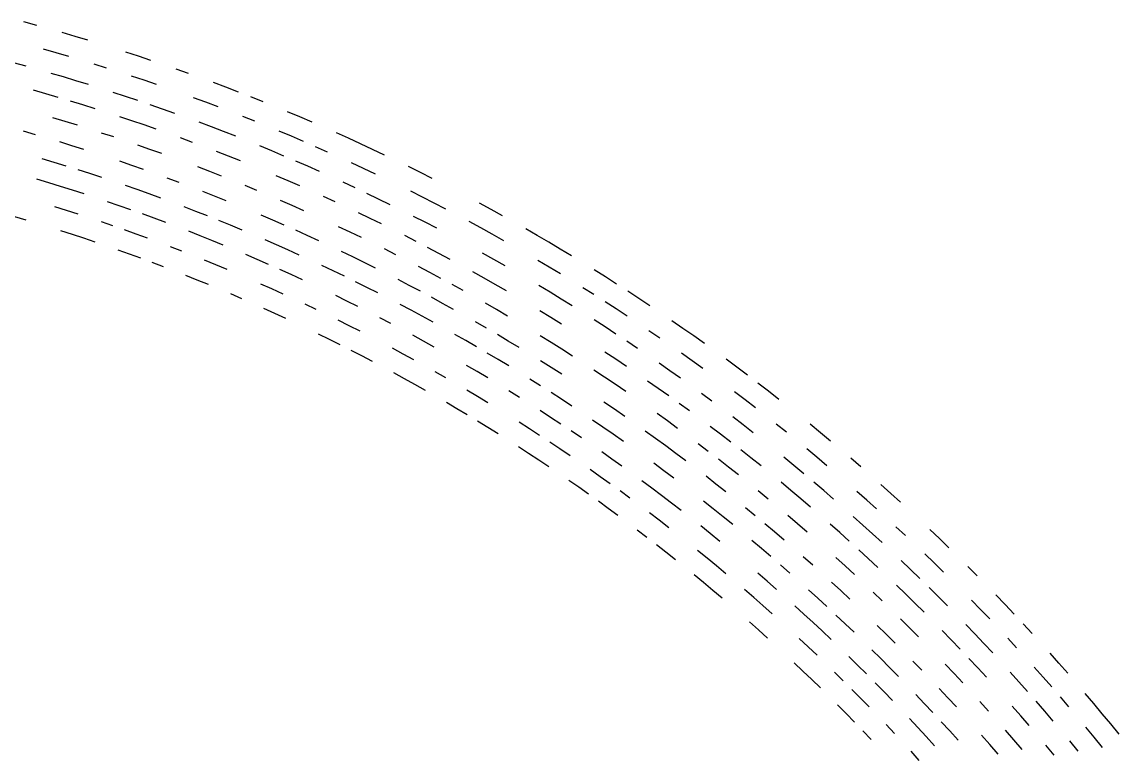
# Model space of a CAD drawing. Header units: metres. Extents: x -298 to 300, y -298 to 299.
# Drawn here: x 77.8 to 233.3, y 185.2 to 289 of the extents above; entities that cross this region are included whole.
import ezdxf

# ---------------------------------------------------------------- set-up
doc = ezdxf.new("R2010")
doc.units = ezdxf.units.M

msp = doc.modelspace()

# ---------------------------------------------------------------- linework, layer by layer
for p, q in [((79.91607, 288.53027, -692.8203), (78.100945, 289.0238, -692.8203)), ((85.34258, 286.98157, -692.8203), (83.53698, 287.50916, -692.8203)), ((87.14483, 286.44257, -692.8203), (85.34258, 286.98157, -692.8203)), ((82.67864, 284.64417, -692.8203), (80.88775, 285.1551, -692.8203)), ((84.4663, 284.12195, -692.8203), (82.67864, 284.64417, -692.8203)), ((94.319145, 284.17377, -692.8203), (92.53094, 284.75787, -692.8203)), ((78.39385, 282.74524, -692.8203), (76.615166, 283.22925, -692.8203)), ((89.809135, 282.48816, -692.8203), (88.03161, 283.04395, -692.8203)), ((96.10369, 283.57843, -692.8203), (94.319145, 284.17377, -692.8203)), ((83.711296, 281.22632, -692.8203), (81.94195, 281.74377, -692.8203)), ((101.43444, 281.72534, -692.8203), (99.66143, 282.3542, -692.8203)), ((85.47729, 280.69775, -692.8203), (83.711296, 281.22632, -692.8203)), ((87.23998, 280.15808, -692.8203), (85.47729, 280.69775, -692.8203)), ((95.120415, 280.7539, -692.8203), (93.35363, 281.34308, -692.8203)), ((96.88348, 280.15356, -692.8203), (95.120415, 280.7539, -692.8203)), ((106.729485, 279.77197, -692.8203), (104.96856, 280.4342, -692.8203)), ((81.21221, 278.8413, -692.8203), (79.45794, 279.34314, -692.8203)), ((82.96331, 278.32855, -692.8203), (81.21221, 278.8413, -692.8203)), ((92.50738, 278.47278, -692.8203), (90.75512, 279.0456, -692.8203)), ((94.256035, 277.88904, -692.8203), (92.50738, 278.47278, -692.8203)), ((108.48626, 279.0987, -692.8203), (106.729485, 279.77197, -692.8203)), ((111.98699, 277.71912, -692.8203), (110.23876, 278.41443, -692.8203)), ((86.45568, 277.26996, -692.8203), (84.711174, 277.8047, -692.8203)), ((88.19683, 276.72424, -692.8203), (86.45568, 277.26996, -692.8203)), ((97.74218, 276.68848, -692.8203), (96.00097, 277.2942, -692.8203)), ((103.89727, 277.64185, -692.8203), (102.14971, 278.28625, -692.8203)), ((105.64068, 276.98633, -692.8203), (103.89727, 277.64185, -692.8203)), ((83.94305, 274.91223, -692.8203), (82.21343, 275.43127, -692.8203)), ((93.39941, 275.02148, -692.8203), (91.668755, 275.59998, -692.8203)), ((99.47961, 276.07178, -692.8203), (97.74218, 276.68848, -692.8203)), ((110.84594, 274.95447, -692.8203), (109.115105, 275.6427, -692.8203)), ((117.20495, 275.56738, -692.8203), (115.470146, 276.29553, -692.8203)), ((118.93517, 274.82837, -692.8203), (117.20495, 275.56738, -692.8203)), ((85.669426, 274.38232, -692.8203), (83.94305, 274.91223, -692.8203)), ((95.126335, 274.43213, -692.8203), (93.39941, 275.02148, -692.8203)), ((96.8496, 273.8319, -692.8203), (95.126335, 274.43213, -692.8203)), ((104.668144, 274.15637, -692.8203), (102.94262, 274.8058, -692.8203)), ((106.38958, 273.49622, -692.8203), (104.668144, 274.15637, -692.8203)), ((79.7467, 273.03815, -692.8203), (78.02892, 273.53082, -692.8203)), ((90.82824, 272.72766, -692.8203), (89.112114, 273.29004, -692.8203)), ((101.99633, 271.96655, -692.8203), (100.28466, 272.59912, -692.8203)), ((108.106804, 272.82526, -692.8203), (106.38958, 273.49622, -692.8203)), ((116.01208, 272.82477, -692.8203), (114.29449, 273.54553, -692.8203)), ((117.72515, 272.09326, -692.8203), (116.01208, 272.82477, -692.8203)), ((124.09765, 272.54614, -692.8203), (122.381584, 273.31775, -692.8203)), ((125.80883, 271.76385, -692.8203), (124.09765, 272.54614, -692.8203)), ((84.881035, 271.49536, -692.8203), (83.172844, 272.0204, -692.8203)), ((86.58593, 270.9596, -692.8203), (84.881035, 271.49536, -692.8203)), ((95.95507, 270.976, -692.8203), (94.24981, 271.57068, -692.8203)), ((97.65661, 270.37067, -692.8203), (95.95507, 270.976, -692.8203)), ((107.10717, 270.0044, -692.8203), (105.40771, 270.6692, -692.8203)), ((113.2329, 270.7478, -692.8203), (111.52856, 271.451, -692.8203)), ((114.93285, 270.0338, -692.8203), (113.2329, 270.7478, -692.8203)), ((121.13738, 270.59802, -692.8203), (119.433586, 271.351, -692.8203)), ((127.51513, 270.97083, -692.8203), (125.80883, 271.76385, -692.8203)), ((129.21635, 270.167, -692.8203), (127.51513, 270.97083, -692.8203)), ((82.40038, 269.12915, -692.8203), (80.707085, 269.6386, -692.8203)), ((84.09045, 268.60907, -692.8203), (82.40038, 269.12915, -692.8203)), ((93.37115, 268.70984, -692.8203), (91.68017, 269.28833, -692.8203)), ((108.80248, 269.32898, -692.8203), (107.10717, 270.0044, -692.8203)), ((118.319084, 268.57397, -692.8203), (116.62823, 269.3092, -692.8203)), ((126.2199, 268.2749, -692.8203), (124.53057, 269.05994, -692.8203)), ((87.460686, 267.537, -692.8203), (85.777275, 268.07837, -692.8203)), ((89.14074, 266.98517, -692.8203), (87.460686, 267.537, -692.8203)), ((95.058464, 268.12085, -692.8203), (93.37115, 268.70984, -692.8203)), ((104.42394, 267.8427, -692.8203), (102.73809, 268.49066, -692.8203)), ((106.105705, 267.1842, -692.8203), (104.42394, 267.8427, -692.8203)), ((120.0053, 267.82806, -692.8203), (118.319084, 268.57397, -692.8203)), ((127.90429, 267.47937, -692.8203), (126.2199, 268.2749, -692.8203)), ((134.28941, 267.6917, -692.8203), (132.60362, 268.52747, -692.8203)), ((135.97002, 266.8454, -692.8203), (134.28941, 267.6917, -692.8203)), ((81.625786, 266.23853, -692.8203), (79.950676, 266.74316, -692.8203)), ((83.29772, 265.7234, -692.8203), (81.625786, 266.23853, -692.8203)), ((100.09789, 266.29016, -692.8203), (98.42193, 266.91095, -692.8203)), ((115.54052, 266.52112, -692.8203), (113.86266, 267.23895, -692.8203)), ((117.21386, 265.79272, -692.8203), (115.54052, 266.52112, -692.8203)), ((125.03545, 265.52698, -692.8203), (123.36352, 266.30457, -692.8203)), ((84.96636, 265.1977, -692.8203), (83.29772, 265.7234, -692.8203)), ((86.63177, 264.6615, -692.8203), (84.96636, 265.1977, -692.8203)), ((94.15966, 265.26636, -692.8203), (92.49029, 265.8498, -692.8203)), ((95.82537, 264.67236, -692.8203), (94.15966, 265.26636, -692.8203)), ((97.4873, 264.068, -692.8203), (95.82537, 264.67236, -692.8203)), ((105.102104, 264.36487, -692.8203), (103.43804, 265.0171, -692.8203)), ((106.76202, 263.70215, -692.8203), (105.102104, 264.36487, -692.8203)), ((111.12585, 265.1454, -692.8203), (109.45672, 265.83557, -692.8203)), ((128.36449, 263.94043, -692.8203), (126.702446, 264.73895, -692.8203)), ((134.59093, 264.19153, -692.8203), (132.92705, 265.02917, -692.8203)), ((84.15331, 262.3177, -692.8203), (82.5028, 262.83832, -692.8203)), ((91.60729, 262.99042, -692.8203), (89.95226, 263.55786, -692.8203)), ((93.25872, 262.41254, -692.8203), (91.60729, 262.99042, -692.8203)), ((102.450066, 262.19226, -692.8203), (100.799736, 262.82788, -692.8203)), ((116.106804, 263.01233, -692.8203), (114.45092, 263.73376, -692.8203)), ((117.75811, 262.2804, -692.8203), (116.106804, 263.01233, -692.8203)), ((122.20611, 263.54468, -692.8203), (120.546745, 264.30444, -692.8203)), ((130.02147, 263.13147, -692.8203), (128.36449, 263.94043, -692.8203)), ((136.24962, 263.34332, -692.8203), (134.59093, 264.19153, -692.8203)), ((137.90288, 262.48474, -692.8203), (136.24962, 263.34332, -692.8203)), ((144.29161, 262.45624, -692.8203), (142.63835, 263.35498, -692.8203)), ((78.431206, 260.95416, -692.8203), (76.78936, 261.43884, -692.8203)), ((85.80065, 261.78668, -692.8203), (84.15331, 262.3177, -692.8203)), ((96.55059, 261.2257, -692.8203), (94.90649, 261.82434, -692.8203)), ((98.19091, 260.61682, -692.8203), (96.55059, 261.2257, -692.8203)), ((104.09637, 261.54626, -692.8203), (102.450066, 262.19226, -692.8203)), ((113.35931, 260.94727, -692.8203), (111.716484, 261.65155, -692.8203)), ((127.155266, 261.20288, -692.8203), (125.51043, 261.99384, -692.8203)), ((134.96165, 260.64233, -692.8203), (133.32018, 261.48242, -692.8203)), ((145.9392, 261.54712, -692.8203), (144.29161, 262.45624, -692.8203)), ((90.72216, 260.1317, -692.8203), (89.085075, 260.69373, -692.8203)), ((107.3767, 260.22327, -692.8203), (105.73864, 260.8899, -692.8203)), ((109.01061, 259.54633, -692.8203), (107.3767, 260.22327, -692.8203)), ((114.99767, 260.23273, -692.8203), (113.35931, 260.94727, -692.8203)), ((124.31658, 259.2495, -692.8203), (122.684135, 260.0227, -692.8203)), ((128.79509, 260.4016, -692.8203), (127.155266, 261.20288, -692.8203)), ((136.59789, 259.792, -692.8203), (134.96165, 260.64233, -692.8203)), ((142.83, 259.84692, -692.8203), (141.19316, 260.73645, -692.8203)), ((144.46129, 258.94702, -692.8203), (142.83, 259.84692, -692.8203)), ((150.84734, 258.75787, -692.8203), (149.21715, 259.69788, -692.8203)), ((84.96734, 258.91254, -692.8203), (83.33813, 259.43835, -692.8203)), ((86.593254, 258.37646, -692.8203), (84.96734, 258.91254, -692.8203)), ((88.21575, 257.8302, -692.8203), (86.593254, 258.37646, -692.8203)), ((93.98553, 258.97705, -692.8203), (92.355644, 259.5595, -692.8203)), ((95.61175, 258.38428, -692.8203), (93.98553, 258.97705, -692.8203)), ((103.08849, 258.72845, -692.8203), (101.45995, 259.36816, -692.8203)), ((104.713066, 258.0785, -692.8203), (103.08849, 258.72845, -692.8203)), ((113.88647, 257.45404, -692.8203), (112.26556, 258.16168, -692.8203)), ((118.26086, 258.77277, -692.8203), (116.63152, 259.50787, -692.8203)), ((119.88549, 258.02747, -692.8203), (118.26086, 258.77277, -692.8203)), ((125.94421, 258.46613, -692.8203), (124.31658, 259.2495, -692.8203)), ((133.684, 257.93604, -692.8203), (132.05956, 258.76813, -692.8203)), ((146.08684, 258.03687, -692.8203), (144.46129, 258.94702, -692.8203)), ((152.47166, 257.80762, -692.8203), (150.84734, 258.75787, -692.8203)), ((93.06237, 256.13043, -692.8203), (91.45037, 256.70715, -692.8203)), ((100.467705, 256.54492, -692.8203), (98.8529, 257.1682, -692.8203)), ((106.33355, 257.41833, -692.8203), (104.713066, 258.0785, -692.8203)), ((115.50286, 256.7362, -692.8203), (113.88647, 257.45404, -692.8203)), ((117.1148, 256.0083, -692.8203), (115.50286, 256.7362, -692.8203)), ((130.7971, 256.0547, -692.8203), (129.1845, 256.86865, -692.8203)), ((136.91716, 256.24133, -692.8203), (135.30327, 257.09375, -692.8203)), ((154.08995, 256.84717, -692.8203), (152.47166, 257.80762, -692.8203)), ((155.7022, 255.87651, -692.8203), (154.08995, 256.84717, -692.8203)), ((94.67071, 255.54356, -692.8203), (93.06237, 256.13043, -692.8203)), ((105.28826, 254.61424, -692.8203), (103.68542, 255.26793, -692.8203)), ((111.16967, 255.37694, -692.8203), (109.56188, 256.0675, -692.8203)), ((112.773125, 254.67625, -692.8203), (111.16967, 255.37694, -692.8203)), ((124.73107, 255.73033, -692.8203), (123.12072, 256.50623, -692.8203)), ((126.3366, 254.94438, -692.8203), (124.73107, 255.73033, -692.8203)), ((138.52574, 255.37871, -692.8203), (136.91716, 256.24133, -692.8203)), ((144.69731, 255.38676, -692.8203), (143.08855, 256.28815, -692.8203)), ((146.3004, 254.47527, -692.8203), (144.69731, 255.38676, -692.8203)), ((152.53123, 254.29466, -692.8203), (150.92894, 255.24535, -692.8203)), ((97.876274, 254.33952, -692.8203), (96.27538, 254.94658, -692.8203)), ((106.886955, 253.95055, -692.8203), (105.28826, 254.61424, -692.8203)), ((115.96667, 253.24467, -692.8203), (114.37212, 253.96544, -692.8203)), ((121.92272, 253.76378, -692.8203), (120.32476, 254.52202, -692.8203)), ((123.51592, 252.99547, -692.8203), (121.92272, 253.76378, -692.8203)), ((127.937126, 254.1483, -692.8203), (126.3366, 254.94438, -692.8203)), ((135.60387, 253.55211, -692.8203), (134.00682, 254.39635, -692.8203)), ((137.19554, 252.69786, -692.8203), (135.60387, 253.55211, -692.8203)), ((143.31859, 252.73051, -692.8203), (141.72655, 253.62328, -692.8203)), ((154.12749, 253.33385, -692.8203), (152.53123, 254.29466, -692.8203)), ((160.502, 252.9041, -692.8203), (158.90831, 253.90495, -692.8203)), ((102.65569, 252.45811, -692.8203), (101.06646, 253.09526, -692.8203)), ((104.24084, 251.81102, -692.8203), (102.65569, 252.45811, -692.8203)), ((113.23925, 251.1956, -692.8203), (111.65771, 251.89928, -692.8203)), ((117.55663, 252.51384, -692.8203), (115.96667, 253.24467, -692.8203)), ((126.68774, 251.429, -692.8203), (125.10424, 252.21721, -692.8203)), ((132.70842, 251.70006, -692.8203), (131.1231, 252.52611, -692.8203)), ((144.90501, 251.82774, -692.8203), (143.31859, 252.73051, -692.8203)), ((162.08946, 251.89323, -692.8203), (160.502, 252.9041, -692.8203)), ((108.97167, 249.81004, -692.8203), (107.39892, 250.48692, -692.8203)), ((114.81646, 250.48198, -692.8203), (113.23925, 251.1956, -692.8203)), ((128.26616, 250.63078, -692.8203), (126.68774, 251.429, -692.8203)), ((134.2885, 250.864, -692.8203), (132.70842, 251.70006, -692.8203)), ((140.36272, 250.95934, -692.8203), (138.78185, 251.8336, -692.8203)), ((146.48582, 250.91502, -692.8203), (144.90501, 251.82774, -692.8203)), ((152.65477, 250.72905, -692.8203), (151.07506, 251.68059, -692.8203)), ((154.22856, 249.76762, -692.8203), (152.65477, 250.72905, -692.8203)), ((158.87975, 250.39146, -692.8203), (157.3018, 251.38219, -692.8203)), ((165.2451, 249.84166, -692.8203), (163.67046, 250.87242, -692.8203)), ((119.52062, 248.28178, -692.8203), (117.95721, 249.02501, -692.8203)), ((123.86993, 249.49107, -692.8203), (122.2987, 250.26164, -692.8203)), ((125.43627, 248.71062, -692.8203), (123.86993, 249.49107, -692.8203)), ((132.97118, 248.17693, -692.8203), (131.40794, 249.00475, -692.8203)), ((137.43285, 249.16222, -692.8203), (135.86333, 250.01805, -692.8203)), ((138.99693, 248.2965, -692.8203), (137.43285, 249.16222, -692.8203)), ((145.07207, 248.2772, -692.8203), (143.50792, 249.18114, -692.8203)), ((155.79625, 248.79631, -692.8203), (154.22856, 249.76762, -692.8203)), ((162.01683, 248.38036, -692.8203), (160.45146, 249.39085, -692.8203)), ((166.81322, 248.80101, -692.8203), (165.2451, 249.84166, -692.8203)), ((113.66418, 247.7202, -692.8203), (112.10436, 248.42662, -692.8203)), ((115.219475, 247.00395, -692.8203), (113.66418, 247.7202, -692.8203)), ((134.52916, 247.33928, -692.8203), (132.97118, 248.17693, -692.8203)), ((136.08183, 246.49187, -692.8203), (134.52916, 247.33928, -692.8203)), ((146.63048, 247.36351, -692.8203), (145.07207, 248.2772, -692.8203)), ((152.75072, 247.1652, -692.8203), (151.19334, 248.11742, -692.8203)), ((163.57585, 247.35997, -692.8203), (162.01683, 248.38036, -692.8203)), ((124.18273, 245.99321, -692.8203), (122.63348, 246.76585, -692.8203)), ((125.727104, 245.21092, -692.8203), (124.18273, 245.99321, -692.8203)), ((130.10545, 246.31041, -692.8203), (128.55406, 247.12029, -692.8203)), ((143.65636, 245.64061, -692.8203), (142.10875, 246.53563, -692.8203)), ((154.30211, 246.20323, -692.8203), (152.75072, 247.1652, -692.8203)), ((160.46245, 245.82347, -692.8203), (158.91331, 246.8242, -692.8203)), ((162.00536, 244.81303, -692.8203), (160.46245, 245.82347, -692.8203)), ((171.47801, 245.62022, -692.8203), (169.9298, 246.69023, -692.8203)), ((121.39501, 244.04161, -692.8203), (119.85815, 244.79674, -692.8203)), ((134.7288, 243.82256, -692.8203), (133.19292, 244.66154, -692.8203)), ((140.70769, 243.89128, -692.8203), (139.17113, 244.7678, -692.8203)), ((146.73448, 243.8214, -692.8203), (145.19823, 244.73582, -692.8203)), ((152.8062, 243.61119, -692.8203), (151.27116, 244.56383, -692.8203)), ((168.2141, 244.24046, -692.8203), (166.67455, 245.29002, -692.8203)), ((173.01958, 244.54045, -692.8203), (171.47801, 245.62022, -692.8203)), ((174.5543, 243.45103, -692.8203), (173.01958, 244.54045, -692.8203)), ((122.92718, 243.27684, -692.8203), (121.39501, 244.04161, -692.8203)), ((131.85466, 241.98485, -692.8203), (130.33037, 242.80583, -692.8203)), ((136.25945, 242.97398, -692.8203), (134.7288, 243.82256, -692.8203)), ((142.23863, 243.00505, -692.8203), (140.70769, 243.89128, -692.8203)), ((148.265, 242.89726, -692.8203), (146.73448, 243.8214, -692.8203)), ((154.33531, 242.64891, -692.8203), (152.8062, 243.61119, -692.8203)), ((155.85832, 241.67705, -692.8203), (154.33531, 242.64891, -692.8203)), ((165.07195, 242.76317, -692.8203), (163.54185, 243.7929, -692.8203)), ((125.97692, 241.71849, -692.8203), (124.45452, 242.50243, -692.8203)), ((127.4945, 240.92491, -692.8203), (125.97692, 241.71849, -692.8203)), ((133.37376, 241.1544, -692.8203), (131.85466, 241.98485, -692.8203)), ((145.2838, 241.20384, -692.8203), (143.76402, 242.10924, -692.8203)), ((146.79784, 240.28893, -692.8203), (145.2838, 241.20384, -692.8203)), ((152.82121, 240.06749, -692.8203), (151.3084, 241.02031, -692.8203)), ((161.96696, 241.24803, -692.8203), (160.44646, 242.25835, -692.8203)), ((163.48106, 240.2282, -692.8203), (161.96696, 241.24803, -692.8203)), ((172.7929, 241.03392, -692.8203), (171.27336, 242.11235, -692.8203)), ((174.30565, 239.9459, -692.8203), (172.7929, 241.03392, -692.8203)), ((179.11717, 240.1251, -692.8203), (177.60313, 241.24327, -692.8203)), ((137.89952, 238.60576, -692.8203), (136.39622, 239.46477, -692.8203)), ((142.32787, 239.48375, -692.8203), (140.81895, 240.37059, -692.8203)), ((143.83116, 238.58745, -692.8203), (142.32787, 239.48375, -692.8203)), ((154.32805, 239.10521, -692.8203), (152.82121, 240.06749, -692.8203)), ((160.39037, 238.70427, -692.8203), (158.88597, 239.7047, -692.8203)), ((169.62303, 239.61638, -692.8203), (168.1126, 240.67485, -692.8203)), ((171.12682, 238.54845, -692.8203), (169.62303, 239.61638, -692.8203)), ((180.62407, 238.99736, -692.8203), (179.11717, 240.1251, -692.8203)), ((132.01677, 238.48723, -692.8203), (130.51439, 239.30925, -692.8203)), ((133.5139, 237.65575, -692.8203), (132.01677, 238.48723, -692.8203)), ((151.30522, 237.48723, -692.8203), (149.80864, 238.43059, -692.8203)), ((161.8886, 237.69438, -692.8203), (160.39037, 238.70427, -692.8203)), ((167.98473, 237.11186, -692.8203), (166.49004, 238.16014, -692.8203)), ((135.00584, 236.81493, -692.8203), (133.5139, 237.65575, -692.8203)), ((142.37651, 235.97221, -692.8203), (140.8897, 236.85942, -692.8203)), ((148.30693, 235.84203, -692.8203), (146.82072, 236.76659, -692.8203)), ((154.2805, 235.57243, -692.8203), (152.79588, 236.53453, -692.8203)), ((163.38042, 236.6751, -692.8203), (161.8886, 237.69438, -692.8203)), ((169.47276, 236.0543, -692.8203), (167.98473, 237.11186, -692.8203)), ((175.59758, 235.2882, -692.8203), (174.11418, 236.38426, -692.8203)), ((180.28758, 235.4995, -692.8203), (178.8026, 236.62523, -692.8203)), ((183.61662, 236.71361, -692.8203), (182.12389, 237.86021, -692.8203)), ((185.10204, 235.55772, -692.8203), (183.61662, 236.71361, -692.8203)), ((139.44957, 234.23619, -692.8203), (137.97374, 235.10509, -692.8203)), ((143.85777, 235.07567, -692.8203), (142.37651, 235.97221, -692.8203)), ((155.75914, 234.60106, -692.8203), (154.2805, 235.57243, -692.8203)), ((161.77013, 234.15257, -692.8203), (160.29417, 235.16179, -692.8203)), ((172.42894, 233.91112, -692.8203), (170.95421, 234.98735, -692.8203)), ((181.76549, 234.36449, -692.8203), (180.28758, 235.4995, -692.8203)), ((140.91997, 233.35808, -692.8203), (139.44957, 234.23619, -692.8203)), ((152.73027, 233.01268, -692.8203), (151.26176, 233.96507, -692.8203)), ((163.23973, 233.13408, -692.8203), (161.77013, 234.15257, -692.8203)), ((169.28294, 232.50475, -692.8203), (167.81712, 233.56126, -692.8203)), ((143.84404, 231.5742, -692.8203), (142.38481, 232.47075, -692.8203)), ((149.7257, 231.39677, -692.8203), (148.26744, 232.3303, -692.8203)), ((154.19286, 232.05101, -692.8203), (152.73027, 233.01268, -692.8203)), ((160.15794, 231.63127, -692.8203), (158.69786, 232.63042, -692.8203)), ((170.74205, 231.43907, -692.8203), (169.28294, 232.50475, -692.8203)), ((176.81218, 230.62706, -692.8203), (175.35796, 231.73094, -692.8203)), ((180.00627, 231.94408, -692.8203), (178.54369, 233.06804, -692.8203)), ((181.46178, 230.81102, -692.8203), (180.00627, 231.94408, -692.8203)), ((186.15611, 230.90398, -692.8203), (184.69981, 232.0667, -692.8203)), ((190.97057, 230.84117, -692.8203), (189.51451, 232.0341, -692.8203)), ((145.29771, 230.66844, -692.8203), (143.84404, 231.5742, -692.8203)), ((151.17815, 230.45409, -692.8203), (149.7257, 231.39677, -692.8203)), ((157.09972, 230.10033, -692.8203), (155.64934, 231.08025, -692.8203)), ((161.61174, 230.62303, -692.8203), (160.15794, 231.63127, -692.8203)), ((163.05919, 229.60558, -692.8203), (161.61174, 230.62303, -692.8203)), ((167.60979, 230.02348, -692.8203), (166.15959, 231.0695, -692.8203)), ((178.25938, 229.51408, -692.8203), (176.81218, 230.62706, -692.8203)), ((192.41905, 229.63902, -692.8203), (190.97057, 230.84117, -692.8203)), ((149.62407, 227.89671, -692.8203), (148.18773, 228.8297, -692.8203)), ((154.06517, 228.54137, -692.8203), (152.62462, 229.5023, -692.8203)), ((169.05333, 228.96837, -692.8203), (167.60979, 230.02348, -692.8203)), ((170.49034, 227.90416, -692.8203), (169.05333, 228.96837, -692.8203)), ((175.07903, 228.18724, -692.8203), (173.64018, 229.28026, -692.8203)), ((151.05455, 226.9547, -692.8203), (149.62407, 227.89671, -692.8203)), ((155.49962, 227.57146, -692.8203), (154.06517, 228.54137, -692.8203)), ((161.41356, 227.10606, -692.8203), (159.98192, 228.11314, -692.8203)), ((162.83891, 226.08989, -692.8203), (161.41356, 227.10606, -692.8203)), ((171.92052, 226.83098, -692.8203), (170.49034, 227.90416, -692.8203)), ((177.93602, 225.97417, -692.8203), (176.51097, 227.08519, -692.8203)), ((181.13286, 227.26085, -692.8203), (179.69969, 228.39195, -692.8203)), ((182.55894, 226.12077, -692.8203), (181.13286, 227.26085, -692.8203)), ((187.21178, 226.18773, -692.8203), (185.78514, 227.3571, -692.8203)), ((190.48088, 227.36125, -692.8203), (189.04674, 228.5512, -692.8203)), ((191.90758, 226.16222, -692.8203), (190.48088, 227.36125, -692.8203)), ((196.71886, 225.97844, -692.8203), (195.29326, 227.20763, -692.8203)), ((152.47911, 226.00377, -692.8203), (151.05455, 226.9547, -692.8203)), ((159.7661, 224.60777, -692.8203), (158.35014, 225.6046, -692.8203)), ((168.78429, 225.44548, -692.8203), (167.36278, 226.49901, -692.8203)), ((170.19908, 224.38304, -692.8203), (168.78429, 225.44548, -692.8203)), ((179.35405, 224.85417, -692.8203), (177.93602, 225.97417, -692.8203)), ((188.63103, 225.00938, -692.8203), (187.21178, 226.18773, -692.8203)), ((156.71654, 223.09734, -692.8203), (155.31017, 224.075, -692.8203)), ((161.17577, 223.60204, -692.8203), (159.7661, 224.60777, -692.8203)), ((167.0764, 222.98808, -692.8203), (165.6704, 224.03087, -692.8203)), ((176.17052, 223.55772, -692.8203), (174.76073, 224.6577, -692.8203)), ((158.1168, 222.11082, -692.8203), (156.71654, 223.09734, -692.8203)), ((163.97612, 221.56413, -692.8203), (162.57921, 222.58751, -692.8203)), ((168.47581, 221.93639, -692.8203), (167.0764, 222.98808, -692.8203)), ((177.57341, 222.44884, -692.8203), (176.17052, 223.55772, -692.8203)), ((183.5656, 221.44096, -692.8203), (182.16893, 222.58751, -692.8203)), ((186.79381, 222.6469, -692.8203), (185.38945, 223.8137, -692.8203)), ((188.1909, 221.4713, -692.8203), (186.79381, 222.6469, -692.8203)), ((191.44725, 222.62608, -692.8203), (190.0429, 223.82219, -692.8203)), ((192.84404, 221.42119, -692.8203), (191.44725, 222.62608, -692.8203)), ((197.53825, 221.27727, -692.8203), (196.14207, 222.51176, -692.8203)), ((200.94908, 222.23729, -692.8203), (199.54686, 223.49321, -692.8203)), ((160.8986, 220.11143, -692.8203), (159.51085, 221.11546, -692.8203)), ((169.86864, 220.87596, -692.8203), (168.47581, 221.93639, -692.8203)), ((171.25475, 219.80675, -692.8203), (169.86864, 220.87596, -692.8203)), ((175.791, 220.0449, -692.8203), (174.40324, 221.14262, -692.8203)), ((189.58049, 220.28685, -692.8203), (188.1909, 221.4713, -692.8203)), ((198.92662, 220.03404, -692.8203), (197.53825, 221.27727, -692.8203)), ((202.34343, 220.97258, -692.8203), (200.94908, 222.23729, -692.8203)), ((162.28001, 219.09868, -692.8203), (160.8986, 220.11143, -692.8203)), ((168.12816, 218.44157, -692.8203), (166.75072, 219.49107, -692.8203)), ((177.17186, 218.93852, -692.8203), (175.791, 220.0449, -692.8203)), ((181.73997, 219.06969, -692.8203), (180.3582, 220.20476, -692.8203)), ((169.49907, 217.38335, -692.8203), (168.12816, 218.44157, -692.8203)), ((178.5457, 217.82341, -692.8203), (177.17186, 218.93852, -692.8203)), ((184.48204, 216.77342, -692.8203), (183.11461, 217.92583, -692.8203)), ((187.71227, 217.9489, -692.8203), (186.33733, 219.12163, -692.8203)), ((189.07976, 216.76756, -692.8203), (187.71227, 217.9489, -692.8203)), ((193.70445, 216.68156, -692.8203), (192.33733, 217.89195, -692.8203)), ((196.98882, 217.75414, -692.8203), (195.61491, 218.98515, -692.8203)), ((198.35497, 216.51445, -692.8203), (196.98882, 217.75414, -692.8203)), ((166.38591, 216.00853, -692.8203), (165.02379, 217.04716, -692.8203)), ((175.37254, 216.54723, -692.8203), (174.00682, 217.64238, -692.8203)), ((176.73143, 215.44347, -692.8203), (175.37254, 216.54723, -692.8203)), ((185.84227, 215.61241, -692.8203), (184.48204, 216.77342, -692.8203)), ((195.06395, 215.46251, -692.8203), (193.70445, 216.68156, -692.8203)), ((199.71336, 215.26622, -692.8203), (198.35497, 216.51445, -692.8203)), ((203.0446, 216.25212, -692.8203), (201.67986, 217.52135, -692.8203)), ((207.84062, 215.82677, -692.8203), (206.47844, 217.1262, -692.8203)), ((169.09056, 213.90562, -692.8203), (167.74156, 214.96129, -692.8203)), ((182.62498, 214.42662, -692.8203), (181.27232, 215.56749, -692.8203)), ((209.19463, 214.51884, -692.8203), (207.84062, 215.82677, -692.8203)), ((170.43297, 212.84142, -692.8203), (169.09056, 213.90562, -692.8203)), ((174.91539, 213.06493, -692.8203), (173.57152, 214.15733, -692.8203)), ((176.25243, 211.96416, -692.8203), (174.91539, 213.06493, -692.8203)), ((183.9705, 213.27739, -692.8203), (182.62498, 214.42662, -692.8203)), ((189.87877, 212.07835, -692.8203), (188.54063, 213.26488, -692.8203)), ((194.47496, 211.9569, -692.8203), (193.1375, 213.17229, -692.8203)), ((197.75981, 212.99901, -692.8203), (196.4157, 214.23503, -692.8203)), ((207.09068, 212.39317, -692.8203), (205.75005, 213.68797, -692.8203)), ((177.58257, 210.85497, -692.8203), (176.25243, 211.96416, -692.8203)), ((186.6397, 210.95348, -692.8203), (185.3087, 212.11961, -692.8203)), ((195.8048, 210.73314, -692.8203), (194.47496, 211.9569, -692.8203)), ((199.09612, 211.75462, -692.8203), (197.75981, 212.99901, -692.8203)), ((203.74113, 211.47057, -692.8203), (202.40648, 212.74425, -692.8203)), ((205.06773, 210.18858, -692.8203), (203.74113, 211.47057, -692.8203)), ((208.42314, 211.08995, -692.8203), (207.09068, 212.39317, -692.8203)), ((213.20695, 210.5443, -692.8203), (211.87785, 211.87755, -692.8203)), ((174.41972, 209.5985, -692.8203), (173.09758, 210.68779, -692.8203)), ((183.42064, 209.79784, -692.8203), (182.09703, 210.94371, -692.8203)), ((175.73503, 208.50084, -692.8203), (174.41972, 209.5985, -692.8203)), ((177.04338, 207.395, -692.8203), (175.73503, 208.50084, -692.8203)), ((181.53075, 207.47752, -692.8203), (180.22179, 208.61156, -692.8203)), ((184.73705, 208.6436, -692.8203), (183.42064, 209.79784, -692.8203)), ((190.58836, 207.40514, -692.8203), (189.27953, 208.59618, -692.8203)), ((193.848, 208.46873, -692.8203), (192.53252, 209.68028, -692.8203)), ((195.15599, 207.24901, -692.8203), (193.848, 208.46873, -692.8203)), ((203.05785, 207.97118, -692.8203), (201.74516, 209.24059, -692.8203)), ((207.69676, 207.5996, -692.8203), (206.38628, 208.89818, -692.8203)), ((182.83263, 206.33519, -692.8203), (181.53075, 207.47752, -692.8203)), ((191.88963, 206.20592, -692.8203), (190.58836, 207.40514, -692.8203)), ((199.74779, 207.01195, -692.8203), (198.44127, 208.2606, -692.8203)), ((204.36247, 206.69347, -692.8203), (203.05785, 207.97118, -692.8203)), ((208.99901, 206.29271, -692.8203), (207.69676, 207.5996, -692.8203)), ((213.67052, 205.79411, -692.8203), (212.37114, 207.13042, -692.8203)), ((217.14384, 206.49461, -692.8203), (215.84001, 207.85277, -692.8203)), ((184.1273, 205.18474, -692.8203), (182.83263, 206.33519, -692.8203)), ((188.64244, 205.13152, -692.8203), (187.348, 206.31041, -692.8203)), ((205.6591, 205.40758, -692.8203), (204.36247, 206.69347, -692.8203)), ((214.96141, 204.44963, -692.8203), (213.67052, 205.79411, -692.8203)), ((218.43907, 205.12828, -692.8203), (217.14384, 206.49461, -692.8203)), ((182.20677, 202.88976, -692.8203), (180.92656, 204.02824, -692.8203)), ((189.92955, 203.94456, -692.8203), (188.64244, 205.13152, -692.8203)), ((191.20909, 202.7495, -692.8203), (189.92955, 203.94456, -692.8203)), ((194.46953, 203.78294, -692.8203), (193.18333, 204.99846, -692.8203)), ((195.74803, 202.55931, -692.8203), (194.46953, 203.78294, -692.8203)), ((203.6201, 203.21703, -692.8203), (202.33727, 204.4901, -692.8203)), ((221.00377, 202.37138, -692.8203), (219.72575, 203.75389, -692.8203)), ((183.47984, 201.74327, -692.8203), (182.20677, 202.88976, -692.8203)), ((192.48119, 201.54637, -692.8203), (191.20909, 202.7495, -692.8203)), ((200.31041, 202.28831, -692.8203), (199.03343, 203.54063, -692.8203)), ((201.57939, 201.028, -692.8203), (200.31041, 202.28831, -692.8203)), ((204.89488, 201.93584, -692.8203), (203.6201, 203.21703, -692.8203)), ((209.50023, 201.50139, -692.8203), (208.22801, 202.81151, -692.8203)), ((212.85625, 202.32341, -692.8203), (211.57884, 203.65459, -692.8203)), ((214.12535, 200.98418, -692.8203), (212.85625, 202.32341, -692.8203)), ((189.23314, 200.502, -692.8203), (187.96776, 201.68474, -692.8203)), ((210.7642, 200.18333, -692.8203), (209.50023, 201.50139, -692.8203)), ((215.38597, 199.63701, -692.8203), (214.12535, 200.98418, -692.8203)), ((218.78331, 200.36778, -692.8203), (217.51787, 201.73643, -692.8203)), ((190.49113, 199.31139, -692.8203), (189.23314, 200.502, -692.8203)), ((196.2517, 197.88939, -692.8203), (195.00249, 199.11632, -692.8203)), ((199.5371, 198.84056, -692.8203), (198.28185, 200.08806, -692.8203)), ((224.78545, 198.17601, -692.8203), (223.53368, 199.58238, -692.8203)), ((188.49944, 197.07793, -692.8203), (187.25554, 198.25609, -692.8203)), ((197.49315, 196.65465, -692.8203), (196.2517, 197.88939, -692.8203)), ((200.78453, 197.58513, -692.8203), (199.5371, 198.84056, -692.8203)), ((202.02403, 196.32188, -692.8203), (200.78453, 197.58513, -692.8203)), ((205.33873, 197.19945, -692.8203), (204.09361, 198.4835, -692.8203)), ((209.91307, 196.7318, -692.8203), (208.67076, 198.04466, -692.8203)), ((213.2672, 197.52342, -692.8203), (212.01988, 198.85728, -692.8203)), ((214.50609, 196.18169, -692.8203), (213.2672, 197.52342, -692.8203)), ((222.52763, 196.21452, -692.8203), (221.2882, 197.6068, -692.8203)), ((226.02837, 196.7617, -692.8203), (224.78545, 198.17601, -692.8203)), ((189.73595, 195.89195, -692.8203), (188.49944, 197.07793, -692.8203)), ((194.2199, 195.6923, -692.8203), (192.98454, 196.90648, -692.8203)), ((211.14708, 195.41118, -692.8203), (209.91307, 196.7318, -692.8203)), ((219.1168, 195.54832, -692.8203), (217.88176, 196.91899, -692.8203)), ((223.75829, 194.8145, -692.8203), (222.52763, 196.21452, -692.8203)), ((190.96495, 194.69823, -692.8203), (189.73595, 195.89195, -692.8203)), ((196.66765, 193.2407, -692.8203), (195.44762, 194.47032, -692.8203)), ((199.95274, 194.16185, -692.8203), (198.72691, 195.41216, -692.8203)), ((209.02531, 193.30064, -692.8203), (207.80461, 194.60796, -692.8203)), ((220.34325, 194.16978, -692.8203), (219.1168, 195.54832, -692.8203)), ((197.87993, 192.0034, -692.8203), (196.66765, 193.2407, -692.8203)), ((201.17076, 192.90392, -692.8203), (199.95274, 194.16185, -692.8203)), ((205.69463, 192.4857, -692.8203), (204.47911, 193.77214, -692.8203)), ((210.23778, 191.98564, -692.8203), (209.02531, 193.30064, -692.8203)), ((226.19316, 191.99132, -692.8203), (224.98015, 193.40672, -692.8203)), ((229.70354, 192.47252, -692.8203), (228.48747, 193.90996, -692.8203)), ((194.6068, 191.0709, -692.8203), (193.40044, 192.28764, -692.8203)), ((206.90202, 191.1917, -692.8203), (205.69463, 192.4857, -692.8203)), ((214.79906, 191.40306, -692.8203), (213.59007, 192.74675, -692.8203)), ((219.37694, 190.7376, -692.8203), (218.17204, 192.11009, -692.8203)), ((222.77007, 191.38982, -692.8203), (221.56102, 192.78362, -692.8203)), ((223.97032, 189.98845, -692.8203), (222.77007, 191.38982, -692.8203)), ((230.91057, 191.02739, -692.8203), (229.70354, 192.47252, -692.8203)), ((195.80547, 189.8466, -692.8203), (194.6068, 191.0709, -692.8203)), ((204.7772, 189.0844, -692.8203), (203.58305, 190.3651, -692.8203)), ((209.2924, 188.58092, -692.8203), (208.1013, 189.89012, -692.8203)), ((220.57317, 189.35753, -692.8203), (219.37694, 190.7376, -692.8203)), ((232.1085, 189.57475, -692.8203), (230.91057, 191.02739, -692.8203)), ((198.17973, 187.37547, -692.8203), (196.99644, 188.61479, -692.8203)), ((201.4699, 188.24614, -692.8203), (200.28111, 189.50609, -692.8203)), ((205.96324, 187.79619, -692.8203), (204.7772, 189.0844, -692.8203)), ((210.47527, 187.26433, -692.8203), (209.2924, 188.58092, -692.8203)), ((218.37492, 187.32677, -692.8203), (217.19151, 188.69304, -692.8203)), ((229.77855, 187.69963, -692.8203), (228.59239, 189.13768, -692.8203)), ((233.29735, 188.11455, -692.8203), (232.1085, 189.57475, -692.8203)), ((207.14122, 186.50047, -692.8203), (205.96324, 187.79619, -692.8203)), ((215.0045, 186.65013, -692.8203), (213.82542, 187.99522, -692.8203)), ((216.17516, 185.29759, -692.8203), (215.0045, 186.65013, -692.8203)), ((219.54979, 185.95305, -692.8203), (218.37492, 187.32677, -692.8203)), ((227.51811, 185.7393, -692.8203), (226.34447, 187.16313, -692.8203)), ((230.95561, 186.25407, -692.8203), (229.77855, 187.69963, -692.8203)), ((204.98851, 184.42174, -692.8203), (203.82365, 185.7039, -692.8203)), ((224.1096, 185.17259, -692.8203), (222.93956, 186.575, -692.8203))]:
    msp.add_line(p, q)

doc.saveas('drawing.dxf')
